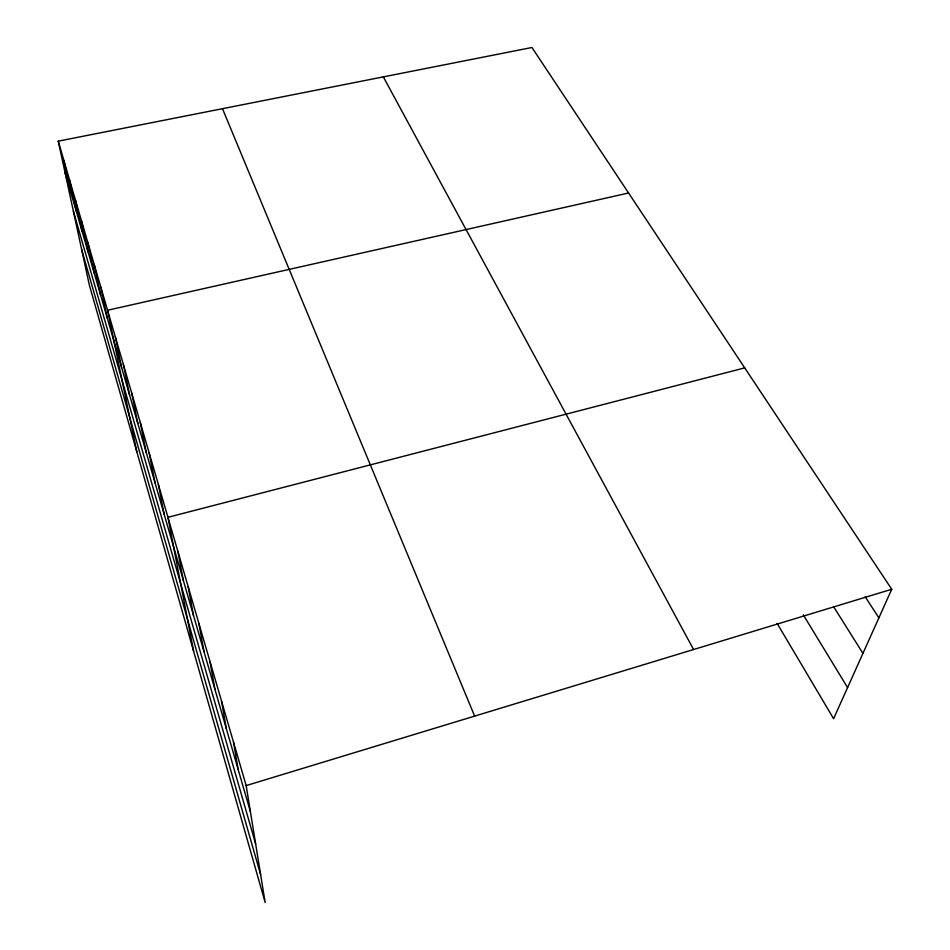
<?xml version="1.0" encoding="UTF-8"?>
<svg xmlns="http://www.w3.org/2000/svg" width="950" height="950" viewBox="0 0 950 950"><rect width="100%" height="100%" fill="white"/><g stroke="black" fill="none" stroke-linecap="round" stroke-linejoin="round"><path stroke-width="1.43" d="M58.259 141.158L246.169 785.591L265.157 902.5L89.252 284.679L58.259 141.158L531.941 47.5L891.741 589.261L833.601 718.699L777.1 623.366M246.169 785.591L891.741 589.261M744.717 367.887L167.948 517.311L193.646 651.356M628.579 193.004L107.564 310.258L136.8 451.689M865.201 596.766L878.881 617.892M833.72 606.824L862.932 653.374M803.296 614.864L847.578 687.586M383.337 76.879L693.583 649.527M222.478 108.692L474.632 716.11M64.968 172.235L250.408 811.716M73.399 211.268L255.633 843.885M81.641 249.446L260.632 874.677M69.588 180.013L76.237 211.102M63.852 160.324L70.537 191.413M81.546 221.018L88.124 252.094M75.489 200.236L82.104 231.325M87.78 242.381L94.323 273.434M94.181 264.361L100.676 295.379M100.783 286.983L107.219 317.929M115.342 336.906L121.647 367.674M123.369 364.432L129.592 395.081M131.67 392.92L137.809 423.415M140.268 422.394L146.3 452.699M149.162 452.912L155.088 483.004M158.377 484.536L164.184 514.378M177.864 551.332L183.386 580.569M188.159 586.649L193.515 615.505M198.859 623.331L204.024 651.771M209.974 661.485L214.949 689.439M221.552 701.171L226.302 728.591M233.605 742.508L238.118 769.322"/></g></svg>
